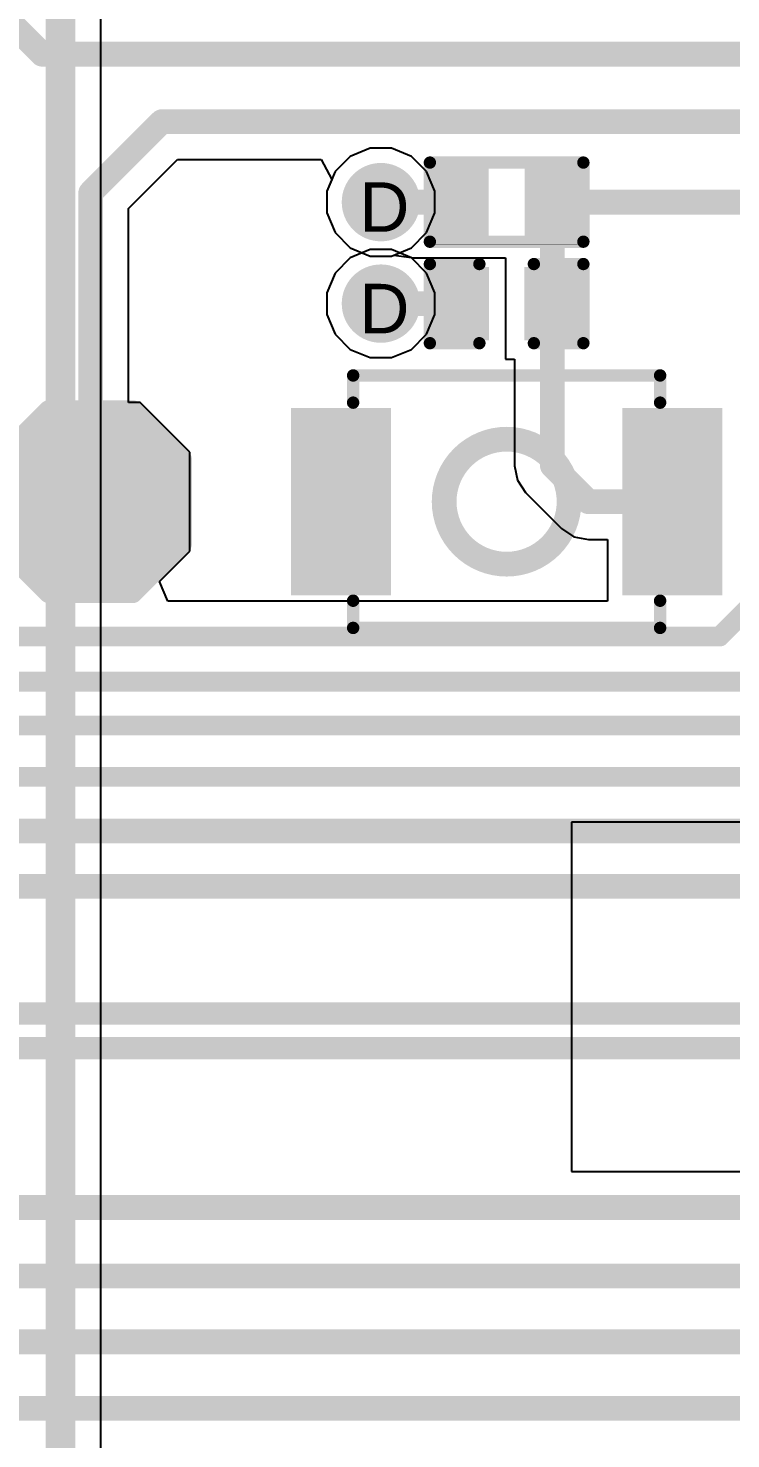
# Model space of a CAD drawing. Header units: inches. Extents: x 0 to 5401, y 0 to 5414.
# Drawn here: x 99.97 to 107.18, y 46.45 to 60.92 of the extents above; entities that cross this region are included whole.
import ezdxf

# ---------------------------------------------------------------- set-up
doc = ezdxf.new("R2010")
doc.units = ezdxf.units.IN
for name, color, linetype in [('Bottom Layer', 5, 'Continuous'), ('Bottom Solder', 6, 'Continuous'), ('Drill Drawing', 1, 'Continuous'), ('Layer 1', 16, 'Continuous'), ('Layer 2', 76, 'Continuous'), ('Top Layer', 1, 'Continuous'), ('Top Overlay', 2, 'Continuous'), ('Top Paste', 8, 'Continuous'), ('Top Solder', 216, 'Continuous'), ('Via Holes', 16, 'Continuous')]:
    doc.layers.add(name, color=color, linetype=linetype)
doc.styles.add('Arial', font='', dxfattribs={"height": 0.2})
doc.styles.get('Arial').set_extended_font_data('Arial')

# ---------------------------------------------------------------- blocks, each defined once
blk = doc.blocks.new('T__________36')
at = {"layer": 'Top Layer'}
blk.add_hatch(color=1, dxfattribs=at).paths.add_polyline_path([(0.381, 0.762), (-0.381, 0.762), (-0.762, 0.381), (-0.762, -0.381), (-0.381, -0.762), (0.381, -0.762), (0.762, -0.381), (0.762, 0.381)])
at = {"layer": 'Top Paste'}
blk.add_hatch(color=8, dxfattribs=at).paths.add_polyline_path([(0.381, 0.762), (-0.381, 0.762), (-0.762, 0.381), (-0.762, -0.381), (-0.381, -0.762), (0.381, -0.762), (0.762, -0.381), (0.762, 0.381)])
at = {"layer": 'Top Solder'}
blk.add_hatch(color=216, dxfattribs=at).paths.add_polyline_path([(0.432, 0.864), (-0.432, 0.864), (-0.864, 0.432), (-0.864, -0.432), (-0.432, -0.864), (0.432, -0.864), (0.864, -0.432), (0.864, 0.432)])
at = {"layer": 'Top Overlay'}
for points in [[(-0.94, 0.432, 0.2, 0.2, 0), (-0.432, 0.94, 0.2, 0.2, 0)], [(-0.432, 0.94, 0.2, 0.2, 0), (0.432, 0.94, 0.2, 0.2, 0)], [(0.432, 0.94, 0.2, 0.2, 0), (0.94, 0.432, 0.2, 0.2, 0)], [(-0.94, -0.432, 0.2, 0.2, 0), (-0.94, 0.432, 0.2, 0.2, 0)], [(0.94, -0.432, 0.2, 0.2, 0), (0.94, 0.432, 0.2, 0.2, 0)], [(-0.94, -0.432, 0.2, 0.2, 0), (-0.432, -0.94, 0.2, 0.2, 0)], [(0.432, -0.94, 0.2, 0.2, 0), (0.94, -0.432, 0.2, 0.2, 0)], [(-0.432, -0.94, 0.2, 0.2, 0), (0.432, -0.94, 0.2, 0.2, 0)]]:
    blk.add_lwpolyline(points, format="xyseb", dxfattribs=at)
for points in [[(-0.482, 0.94, 0.1, 0.1, 1), (-0.382, 0.94, 0.1, 0.1, 1)], [(-0.482, 0.94, 0.1, 0.1, 1), (-0.382, 0.94, 0.1, 0.1, 1)], [(0.382, 0.94, 0.1, 0.1, 1), (0.482, 0.94, 0.1, 0.1, 1)], [(0.382, 0.94, 0.1, 0.1, 1), (0.482, 0.94, 0.1, 0.1, 1)], [(-0.99, 0.432, 0.1, 0.1, 1), (-0.89, 0.432, 0.1, 0.1, 1)], [(-0.99, 0.432, 0.1, 0.1, 1), (-0.89, 0.432, 0.1, 0.1, 1)], [(0.89, 0.432, 0.1, 0.1, 1), (0.99, 0.432, 0.1, 0.1, 1)], [(0.89, 0.432, 0.1, 0.1, 1), (0.99, 0.432, 0.1, 0.1, 1)], [(-0.99, -0.432, 0.1, 0.1, 1), (-0.89, -0.432, 0.1, 0.1, 1)], [(-0.99, -0.432, 0.1, 0.1, 1), (-0.89, -0.432, 0.1, 0.1, 1)], [(0.89, -0.432, 0.1, 0.1, 1), (0.99, -0.432, 0.1, 0.1, 1)], [(0.89, -0.432, 0.1, 0.1, 1), (0.99, -0.432, 0.1, 0.1, 1)], [(-0.482, -0.94, 0.1, 0.1, 1), (-0.382, -0.94, 0.1, 0.1, 1)], [(-0.482, -0.94, 0.1, 0.1, 1), (-0.382, -0.94, 0.1, 0.1, 1)], [(0.382, -0.94, 0.1, 0.1, 1), (0.482, -0.94, 0.1, 0.1, 1)], [(0.382, -0.94, 0.1, 0.1, 1), (0.482, -0.94, 0.1, 0.1, 1)]]:
    blk.add_lwpolyline(points, format="xyseb", close=True, dxfattribs=at)
blk = doc.blocks.new('B3U_1000P_41')
at = {"layer": 'Top Layer'}
for points in [[(-2.11, 0.86), (-1.29, 0.86), (-1.29, -0.86), (-2.11, -0.86)], [(1.29, 0.86), (2.11, 0.86), (2.11, -0.86), (1.29, -0.86)]]:
    blk.add_hatch(color=1, dxfattribs=at).paths.add_polyline_path(points)
at = {"layer": 'Top Paste'}
for points in [[(-2.11, 0.86), (-1.29, 0.86), (-1.29, -0.86), (-2.11, -0.86)], [(1.29, 0.86), (2.11, 0.86), (2.11, -0.86), (1.29, -0.86)]]:
    blk.add_hatch(color=8, dxfattribs=at).paths.add_polyline_path(points)
at = {"layer": 'Top Solder'}
for points in [[(-2.212, 0.962), (-1.188, 0.962), (-1.188, -0.962), (-2.212, -0.962)], [(1.188, 0.962), (2.212, 0.962), (2.212, -0.962), (1.188, -0.962)]]:
    blk.add_hatch(color=216, dxfattribs=at).paths.add_polyline_path(points)
at = {"layer": 'Top Overlay'}
for points in [[(-1.575, 1.295, 0.127, 0.127, 0), (1.575, 1.295, 0.127, 0.127, 0)], [(-1.575, 1.016, 0.127, 0.127, 0), (-1.575, 1.295, 0.127, 0.127, 0)], [(1.575, 1.016, 0.127, 0.127, 0), (1.575, 1.295, 0.127, 0.127, 0)], [(-1.575, -1.295, 0.127, 0.127, 0), (-1.575, -1.016, 0.127, 0.127, 0)], [(1.575, -1.295, 0.127, 0.127, 0), (1.575, -1.016, 0.127, 0.127, 0)], [(-1.575, -1.295, 0.127, 0.127, 0), (1.575, -1.295, 0.127, 0.127, 0)]]:
    blk.add_lwpolyline(points, format="xyseb", dxfattribs=at)
for points in [[(-1.607, 1.295, 0.0635, 0.0635, 1), (-1.543, 1.295, 0.0635, 0.0635, 1)], [(-1.607, 1.295, 0.0635, 0.0635, 1), (-1.543, 1.295, 0.0635, 0.0635, 1)], [(1.543, 1.295, 0.0635, 0.0635, 1), (1.607, 1.295, 0.0635, 0.0635, 1)], [(1.543, 1.295, 0.0635, 0.0635, 1), (1.607, 1.295, 0.0635, 0.0635, 1)], [(-1.607, 1.016, 0.0635, 0.0635, 1), (-1.543, 1.016, 0.0635, 0.0635, 1)], [(1.543, 1.016, 0.0635, 0.0635, 1), (1.607, 1.016, 0.0635, 0.0635, 1)], [(0.641, 0, 0.254, 0.254, 1), (-0.641, 0, 0.254, 0.254, 1)], [(-0.705, 0, 0.127, 0.127, 1), (-0.578, 0, 0.127, 0.127, 1)], [(0.578, 0, 0.127, 0.127, 1), (0.705, 0, 0.127, 0.127, 1)], [(-1.607, -1.016, 0.0635, 0.0635, 1), (-1.543, -1.016, 0.0635, 0.0635, 1)], [(1.543, -1.016, 0.0635, 0.0635, 1), (1.607, -1.016, 0.0635, 0.0635, 1)], [(-1.607, -1.295, 0.0635, 0.0635, 1), (-1.543, -1.295, 0.0635, 0.0635, 1)], [(-1.607, -1.295, 0.0635, 0.0635, 1), (-1.543, -1.295, 0.0635, 0.0635, 1)], [(1.543, -1.295, 0.0635, 0.0635, 1), (1.607, -1.295, 0.0635, 0.0635, 1)], [(1.543, -1.295, 0.0635, 0.0635, 1), (1.607, -1.295, 0.0635, 0.0635, 1)]]:
    blk.add_lwpolyline(points, format="xyseb", close=True, dxfattribs=at)
blk = doc.blocks.new('R___0402_63')
at = {"layer": 'Top Layer'}
for points in [[(-0.699, -0.318), (-0.699, 0.318), (-0.241, 0.318), (-0.241, -0.318)], [(0.241, -0.318), (0.241, 0.318), (0.699, 0.318), (0.699, -0.318)]]:
    blk.add_hatch(color=1, dxfattribs=at).paths.add_polyline_path(points)
at = {"layer": 'Top Paste'}
for points in [[(-0.699, -0.318), (-0.699, 0.318), (-0.241, 0.318), (-0.241, -0.318)], [(0.241, -0.318), (0.241, 0.318), (0.699, 0.318), (0.699, -0.318)]]:
    blk.add_hatch(color=8, dxfattribs=at).paths.add_polyline_path(points)
at = {"layer": 'Top Solder'}
for points in [[(-0.754, -0.373), (-0.754, 0.373), (-0.186, 0.373), (-0.186, -0.373)], [(0.186, -0.373), (0.186, 0.373), (0.754, 0.373), (0.754, -0.373)]]:
    blk.add_hatch(color=216, dxfattribs=at).paths.add_polyline_path(points)
at = {"layer": 'Top Overlay'}
for points in [[(-0.787, 0.406, 0.127, 0.127, 0), (0.787, 0.406, 0.127, 0.127, 0)], [(-0.787, -0.406, 0.127, 0.127, 0), (-0.787, 0.406, 0.127, 0.127, 0)], [(0.787, -0.406, 0.127, 0.127, 0), (0.787, 0.406, 0.127, 0.127, 0)], [(-0.787, -0.406, 0.127, 0.127, 0), (0.787, -0.406, 0.127, 0.127, 0)], [(-0.813, -0.432, 0.00323, 0.00323, 0), (0.813, -0.432, 0.00323, 0.00323, 0)]]:
    blk.add_lwpolyline(points, format="xyseb", dxfattribs=at)
for points in [[(-0.819, 0.406, 0.0635, 0.0635, 1), (-0.756, 0.406, 0.0635, 0.0635, 1)], [(-0.819, 0.406, 0.0635, 0.0635, 1), (-0.756, 0.406, 0.0635, 0.0635, 1)], [(0.756, 0.406, 0.0635, 0.0635, 1), (0.819, 0.406, 0.0635, 0.0635, 1)], [(0.756, 0.406, 0.0635, 0.0635, 1), (0.819, 0.406, 0.0635, 0.0635, 1)], [(-0.819, -0.406, 0.0635, 0.0635, 1), (-0.756, -0.406, 0.0635, 0.0635, 1)], [(-0.819, -0.406, 0.0635, 0.0635, 1), (-0.756, -0.406, 0.0635, 0.0635, 1)], [(-0.814, -0.432, 0.00161, 0.00161, 1), (-0.812, -0.432, 0.00161, 0.00161, 1)], [(0.756, -0.406, 0.0635, 0.0635, 1), (0.819, -0.406, 0.0635, 0.0635, 1)], [(0.756, -0.406, 0.0635, 0.0635, 1), (0.819, -0.406, 0.0635, 0.0635, 1)], [(0.812, -0.432, 0.00161, 0.00161, 1), (0.814, -0.432, 0.00161, 0.00161, 1)]]:
    blk.add_lwpolyline(points, format="xyseb", close=True, dxfattribs=at)
blk = doc.blocks.new('____0402_260')
at = {"layer": 'Top Layer'}
for points in [[(-0.699, -0.318), (-0.699, 0.318), (-0.241, 0.318), (-0.241, -0.318)], [(0.241, -0.318), (0.241, 0.318), (0.699, 0.318), (0.699, -0.318)]]:
    blk.add_hatch(color=1, dxfattribs=at).paths.add_polyline_path(points)
at = {"layer": 'Top Paste'}
for points in [[(-0.699, -0.318), (-0.699, 0.318), (-0.241, 0.318), (-0.241, -0.318)], [(0.241, -0.318), (0.241, 0.318), (0.699, 0.318), (0.699, -0.318)]]:
    blk.add_hatch(color=8, dxfattribs=at).paths.add_polyline_path(points)
at = {"layer": 'Top Solder'}
for points in [[(-0.758, -0.377), (-0.758, 0.377), (-0.181, 0.377), (-0.181, -0.377)], [(0.181, -0.377), (0.181, 0.377), (0.758, 0.377), (0.758, -0.377)]]:
    blk.add_hatch(color=216, dxfattribs=at).paths.add_polyline_path(points)
at = {"layer": 'Top Overlay'}
for points in [[(-0.787, -0.406, 0.127, 0.127, 0), (-0.787, 0.406, 0.127, 0.127, 0)], [(-0.787, 0.406, 0.127, 0.127, 0), (-0.279, 0.406, 0.127, 0.127, 0)], [(0.279, 0.406, 0.127, 0.127, 0), (0.787, 0.406, 0.127, 0.127, 0)], [(0.787, -0.406, 0.127, 0.127, 0), (0.787, 0.406, 0.127, 0.127, 0)], [(-0.787, -0.406, 0.127, 0.127, 0), (-0.279, -0.406, 0.127, 0.127, 0)], [(0.279, -0.406, 0.127, 0.127, 0), (0.787, -0.406, 0.127, 0.127, 0)]]:
    blk.add_lwpolyline(points, format="xyseb", dxfattribs=at)
for points in [[(-0.819, 0.406, 0.0635, 0.0635, 1), (-0.756, 0.406, 0.0635, 0.0635, 1)], [(-0.819, 0.406, 0.0635, 0.0635, 1), (-0.756, 0.406, 0.0635, 0.0635, 1)], [(-0.311, 0.406, 0.0635, 0.0635, 1), (-0.248, 0.406, 0.0635, 0.0635, 1)], [(0.248, 0.406, 0.0635, 0.0635, 1), (0.311, 0.406, 0.0635, 0.0635, 1)], [(0.756, 0.406, 0.0635, 0.0635, 1), (0.819, 0.406, 0.0635, 0.0635, 1)], [(0.756, 0.406, 0.0635, 0.0635, 1), (0.819, 0.406, 0.0635, 0.0635, 1)], [(-0.819, -0.406, 0.0635, 0.0635, 1), (-0.756, -0.406, 0.0635, 0.0635, 1)], [(-0.819, -0.406, 0.0635, 0.0635, 1), (-0.756, -0.406, 0.0635, 0.0635, 1)], [(-0.311, -0.406, 0.0635, 0.0635, 1), (-0.248, -0.406, 0.0635, 0.0635, 1)], [(0.248, -0.406, 0.0635, 0.0635, 1), (0.311, -0.406, 0.0635, 0.0635, 1)], [(0.756, -0.406, 0.0635, 0.0635, 1), (0.819, -0.406, 0.0635, 0.0635, 1)], [(0.756, -0.406, 0.0635, 0.0635, 1), (0.819, -0.406, 0.0635, 0.0635, 1)]]:
    blk.add_lwpolyline(points, format="xyseb", close=True, dxfattribs=at)

msp = doc.modelspace()

# ---------------------------------------------------------------- hatches: boundary and pattern name
at = {"layer": 'Bottom Layer'}
h = msp.add_hatch(color=5, dxfattribs=at)
edge = h.paths.add_edge_path()
edge.add_arc((103.587, 59.137), 0.3, 0, 360)
h = msp.add_hatch(color=5, dxfattribs=at)
edge = h.paths.add_edge_path()
edge.add_arc((103.587, 58.096), 0.3, 0, 360)
at = {"layer": 'Bottom Solder'}
h = msp.add_hatch(color=6, dxfattribs=at)
edge = h.paths.add_edge_path()
edge.add_arc((103.587, 59.137), 0.402, 0, 360)
h = msp.add_hatch(color=6, dxfattribs=at)
edge = h.paths.add_edge_path()
edge.add_arc((103.587, 58.096), 0.402, 0, 360)
at = {"layer": 'Layer 1'}
h = msp.add_hatch(color=16, dxfattribs=at)
edge = h.paths.add_edge_path()
edge.add_arc((103.587, 59.137), 0.3, 0, 360)
h = msp.add_hatch(color=16, dxfattribs=at)
edge = h.paths.add_edge_path()
edge.add_arc((103.587, 58.096), 0.3, 0, 360)
at = {"layer": 'Layer 2'}
h = msp.add_hatch(color=76, dxfattribs=at)
edge = h.paths.add_edge_path()
edge.add_arc((103.587, 59.137), 0.3, 0, 360)
h = msp.add_hatch(color=76, dxfattribs=at)
edge = h.paths.add_edge_path()
edge.add_arc((103.587, 58.096), 0.3, 0, 360)
at = {"layer": 'Top Layer'}
h = msp.add_hatch(color=1, dxfattribs=at)
edge = h.paths.add_edge_path()
edge.add_arc((103.587, 59.137), 0.3, 0, 360)
h = msp.add_hatch(color=1, dxfattribs=at)
edge = h.paths.add_edge_path()
edge.add_arc((103.587, 58.096), 0.3, 0, 360)
at = {"layer": 'Top Solder'}
h = msp.add_hatch(color=216, dxfattribs=at)
edge = h.paths.add_edge_path()
edge.add_arc((103.587, 59.137), 0.402, 0, 360)
h = msp.add_hatch(color=216, dxfattribs=at)
edge = h.paths.add_edge_path()
edge.add_arc((103.587, 58.096), 0.402, 0, 360)
at = {"layer": 'Via Holes'}
h = msp.add_hatch(color=7, dxfattribs=at)
edge = h.paths.add_edge_path()
edge.add_arc((103.587, 59.137), 0.15, 0, 360)
h = msp.add_hatch(color=7, dxfattribs=at)
edge = h.paths.add_edge_path()
edge.add_arc((103.587, 58.096), 0.15, 0, 360)

# ---------------------------------------------------------------- linework, layer by layer
at = {"layer": 'Bottom Layer'}
for p, q in [((100.714, 24.122), (100.714, 77.24)), ((103.476, 59.691), (103.273, 59.607)), ((103.697, 59.691), (103.476, 59.691)), ((103.9, 59.607), (103.697, 59.691)), ((103.273, 59.607), (103.117, 59.451)), ((104.056, 59.451), (103.9, 59.607)), ((103.117, 59.451), (103.033, 59.248)), ((104.141, 59.248), (104.056, 59.451)), ((103.033, 59.248), (103.033, 59.027)), ((104.141, 59.027), (104.141, 59.248)), ((103.033, 59.027), (103.117, 58.824)), ((104.056, 58.824), (104.141, 59.027)), ((103.117, 58.824), (103.273, 58.668)), ((103.9, 58.668), (104.056, 58.824)), ((103.273, 58.668), (103.476, 58.583)), ((103.697, 58.583), (103.9, 58.668)), ((103.476, 58.583), (103.697, 58.583))]:
    msp.add_line(p, q, dxfattribs=at)
msp.add_lwpolyline([(100.299, 23.951, 0.305, 0.305, 0), (100.299, 77.24, 0.305, 0.305, 0)], format="xyseb", dxfattribs=at)
at = {"layer": 'Layer 1'}
for p, q in [((103.476, 59.691), (103.273, 59.607)), ((103.697, 59.691), (103.476, 59.691)), ((103.9, 59.607), (103.697, 59.691)), ((103.273, 59.607), (103.117, 59.451)), ((104.056, 59.451), (103.9, 59.607)), ((103.117, 59.451), (103.033, 59.248)), ((104.141, 59.248), (104.056, 59.451)), ((103.033, 59.248), (103.033, 59.027)), ((104.141, 59.027), (104.141, 59.248)), ((103.033, 59.027), (103.117, 58.824)), ((104.056, 58.824), (104.141, 59.027)), ((103.117, 58.824), (103.273, 58.668)), ((103.9, 58.668), (104.056, 58.824)), ((103.273, 58.668), (103.476, 58.583)), ((103.697, 58.583), (103.9, 58.668)), ((103.476, 58.583), (103.697, 58.583))]:
    msp.add_line(p, q, dxfattribs=at)
at = {"layer": 'Layer 2'}
for p, q in [((103.476, 58.65), (103.273, 58.566)), ((103.697, 58.65), (103.476, 58.65)), ((103.9, 58.566), (103.697, 58.65)), ((103.273, 58.566), (103.117, 58.41)), ((104.056, 58.41), (103.9, 58.566)), ((103.117, 58.41), (103.033, 58.206)), ((104.141, 58.206), (104.056, 58.41)), ((103.033, 58.206), (103.033, 57.986)), ((104.141, 57.986), (104.141, 58.206)), ((103.033, 57.986), (103.117, 57.782)), ((104.056, 57.782), (104.141, 57.986)), ((103.117, 57.782), (103.273, 57.626)), ((103.9, 57.626), (104.056, 57.782)), ((103.273, 57.626), (103.476, 57.542)), ((103.697, 57.542), (103.9, 57.626)), ((103.476, 57.542), (103.697, 57.542))]:
    msp.add_line(p, q, dxfattribs=at)
at = {"layer": 'Top Layer'}
for p, q in [((100.998, 59.072), (101.5, 59.574)), ((101.5, 59.574), (102.974, 59.574)), ((102.974, 59.574), (103.084, 59.371)), ((103.084, 59.371), (103.033, 59.248)), ((103.033, 59.248), (103.033, 59.027)), ((100.998, 57.08), (100.998, 59.072)), ((103.033, 59.027), (103.117, 58.824)), ((103.117, 58.824), (103.273, 58.668)), ((103.273, 58.668), (103.476, 58.583)), ((103.476, 58.583), (103.697, 58.583)), ((103.697, 58.583), (103.721, 58.593)), ((103.721, 58.593), (103.924, 58.566)), ((103.924, 58.566), (103.924, 58.566)), ((103.924, 58.566), (103.924, 58.566)), ((103.924, 58.566), (104.864, 58.566)), ((104.864, 58.566), (104.864, 57.525)), ((104.864, 57.525), (104.958, 57.525)), ((104.958, 57.525), (104.958, 56.433)), ((101.117, 57.08), (100.998, 57.08)), ((101.625, 56.572), (101.117, 57.08)), ((101.625, 55.556), (101.625, 56.572)), ((104.958, 56.433), (104.988, 56.284)), ((104.988, 56.284), (105.072, 56.158)), ((105.072, 56.158), (105.441, 55.789)), ((105.441, 55.789), (105.567, 55.705)), ((105.567, 55.705), (105.716, 55.676)), ((105.716, 55.676), (105.913, 55.676)), ((105.913, 55.676), (105.913, 55.042)), ((101.315, 55.245), (101.625, 55.556)), ((101.399, 55.042), (101.315, 55.245)), ((105.913, 55.042), (101.399, 55.042)), ((135.306, 52.775), (105.544, 52.775)), ((105.544, 52.775), (105.544, 49.193)), ((105.544, 49.193), (135.306, 49.193))]:
    msp.add_line(p, q, dxfattribs=at)
for points in [[(98.753, 62.012, 0.254, 0.254, 0), (100.11, 60.655, 0.254, 0.254, 0)], [(100.11, 60.655, 0.254, 0.254, 0), (107.317, 60.655, 0.254, 0.254, 0)], [(100.609, 59.233, 0.254, 0.254, 0), (101.339, 59.963, 0.254, 0.254, 0)], [(101.339, 59.963, 0.254, 0.254, 0), (107.534, 59.963, 0.254, 0.254, 0)], [(100.609, 56.064, 0.254, 0.254, 0), (100.609, 59.233, 0.254, 0.254, 0)], [(103.587, 59.137, 0.254, 0.254, 0), (104.407, 59.137, 0.254, 0.254, 0)], [(105.347, 59.137, 0.254, 0.254, 0), (107.552, 59.137, 0.254, 0.254, 0)], [(105.347, 58.096, 0.254, 0.254, 0), (105.347, 59.137, 0.254, 0.254, 0)], [(103.587, 58.096, 0.254, 0.254, 0), (104.407, 58.096, 0.254, 0.254, 0)], [(105.347, 56.433, 0.254, 0.254, 0), (105.347, 58.096, 0.254, 0.254, 0)], [(105.347, 56.433, 0.254, 0.254, 0), (105.716, 56.064, 0.254, 0.254, 0)], [(105.716, 56.064, 0.254, 0.254, 0), (106.577, 56.064, 0.254, 0.254, 0)], [(107.063, 54.68, 0.203, 0.203, 0), (107.696, 55.312, 0.203, 0.203, 0)], [(99.093, 54.68, 0.203, 0.203, 0), (107.063, 54.68, 0.203, 0.203, 0)], [(98.732, 54.217, 0.203, 0.203, 0), (108.908, 54.217, 0.203, 0.203, 0)], [(98.364, 53.767, 0.203, 0.203, 0), (109.104, 53.767, 0.203, 0.203, 0)], [(98.179, 53.241, 0.203, 0.203, 0), (109.239, 53.241, 0.203, 0.203, 0)], [(97.674, 52.685, 0.254, 0.254, 0), (118.621, 52.685, 0.254, 0.254, 0)], [(97.279, 52.117, 0.254, 0.254, 0), (120.047, 52.117, 0.254, 0.254, 0)], [(95.132, 50.812, 0.229, 0.229, 0), (129.731, 50.812, 0.229, 0.229, 0)], [(94.984, 50.456, 0.229, 0.229, 0), (129.878, 50.456, 0.229, 0.229, 0)], [(93.148, 48.823, 0.254, 0.254, 0), (131.1, 48.823, 0.254, 0.254, 0)], [(92.858, 48.121, 0.254, 0.254, 0), (131.363, 48.121, 0.254, 0.254, 0)], [(92.578, 47.445, 0.254, 0.254, 0), (131.754, 47.445, 0.254, 0.254, 0)], [(92.295, 46.762, 0.254, 0.254, 0), (132.154, 46.762, 0.254, 0.254, 0)]]:
    msp.add_lwpolyline(points, format="xyseb", dxfattribs=at)
for points in [[(100.046, 60.655, 0.127, 0.127, 1), (100.173, 60.655, 0.127, 0.127, 1)], [(100.046, 60.655, 0.127, 0.127, 1), (100.173, 60.655, 0.127, 0.127, 1)], [(101.276, 59.963, 0.127, 0.127, 1), (101.403, 59.963, 0.127, 0.127, 1)], [(101.276, 59.963, 0.127, 0.127, 1), (101.403, 59.963, 0.127, 0.127, 1)], [(100.546, 59.233, 0.127, 0.127, 1), (100.673, 59.233, 0.127, 0.127, 1)], [(100.546, 59.233, 0.127, 0.127, 1), (100.673, 59.233, 0.127, 0.127, 1)], [(103.523, 59.137, 0.127, 0.127, 1), (103.65, 59.137, 0.127, 0.127, 1)], [(104.343, 59.137, 0.127, 0.127, 1), (104.47, 59.137, 0.127, 0.127, 1)], [(105.283, 59.137, 0.127, 0.127, 1), (105.41, 59.137, 0.127, 0.127, 1)], [(105.283, 59.137, 0.127, 0.127, 1), (105.41, 59.137, 0.127, 0.127, 1)], [(103.523, 58.096, 0.127, 0.127, 1), (103.65, 58.096, 0.127, 0.127, 1)], [(104.343, 58.096, 0.127, 0.127, 1), (104.47, 58.096, 0.127, 0.127, 1)], [(105.283, 58.096, 0.127, 0.127, 1), (105.41, 58.096, 0.127, 0.127, 1)], [(105.283, 58.096, 0.127, 0.127, 1), (105.41, 58.096, 0.127, 0.127, 1)], [(105.283, 56.433, 0.127, 0.127, 1), (105.41, 56.433, 0.127, 0.127, 1)], [(105.283, 56.433, 0.127, 0.127, 1), (105.41, 56.433, 0.127, 0.127, 1)], [(100.546, 56.064, 0.127, 0.127, 1), (100.673, 56.064, 0.127, 0.127, 1)], [(105.652, 56.064, 0.127, 0.127, 1), (105.779, 56.064, 0.127, 0.127, 1)], [(105.652, 56.064, 0.127, 0.127, 1), (105.779, 56.064, 0.127, 0.127, 1)], [(106.513, 56.064, 0.127, 0.127, 1), (106.64, 56.064, 0.127, 0.127, 1)], [(107.013, 54.68, 0.102, 0.102, 1), (107.114, 54.68, 0.102, 0.102, 1)], [(107.013, 54.68, 0.102, 0.102, 1), (107.114, 54.68, 0.102, 0.102, 1)]]:
    msp.add_lwpolyline(points, format="xyseb", close=True, dxfattribs=at)

# ---------------------------------------------------------------- block references
for name, p in [('R___0402_63', (104.877, 59.137)), ('____0402_260', (104.877, 58.096)), ('B3U_1000P_41', (104.877, 56.064)), ('T__________36', (100.609, 56.064))]:
    msp.add_blockref(name, p)

# ---------------------------------------------------------------- texts
at = {"layer": 'Drill Drawing', "style": 'Arial'}
for p in [(103.367, 58.833), (103.367, 57.791)]:
    msp.add_text('D', height=0.508, dxfattribs=at).set_placement(p)

doc.saveas('drawing.dxf')
